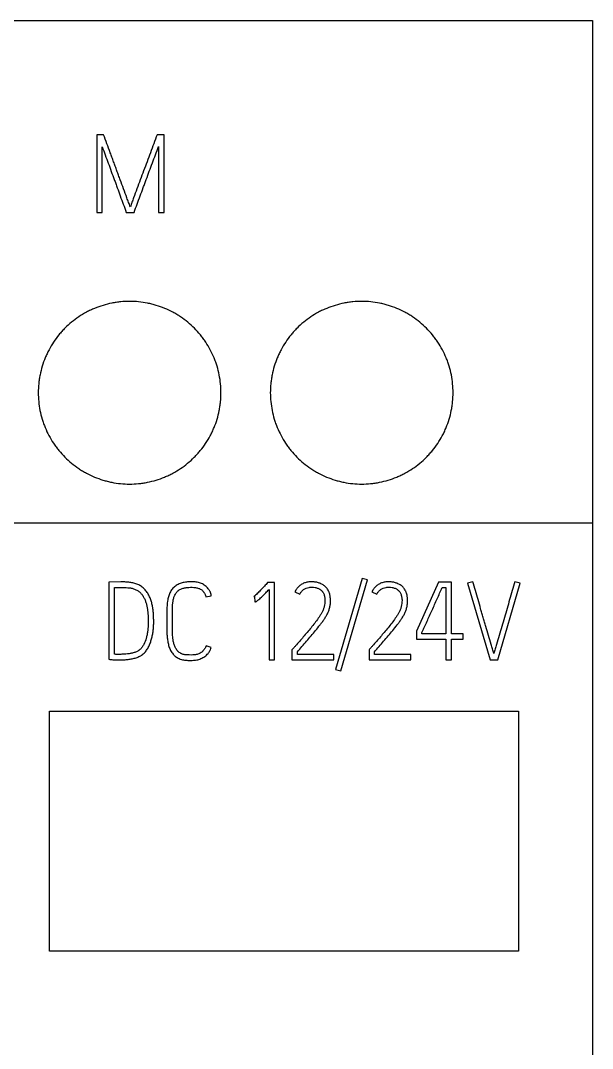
# Model space of a CAD drawing. Extents: x 0 to 420, y 0 to 297.
# Drawn here: x 134.88 to 147.4, y 215.05 to 237.56 of the extents above; entities that cross this region are included whole.
import ezdxf

# ---------------------------------------------------------------- set-up
doc = ezdxf.new("R2010")
doc.units = 0
doc.header["$LTSCALE"] = 23.1
doc.layers.add('10000_FRONT', color=7, linetype='CONTINUOUS')
doc.layers.add('10500_FRONT_LABELING', color=7, linetype='CONTINUOUS')

msp = doc.modelspace()

# ---------------------------------------------------------------- linework, layer by layer
at = {"layer": '10000_FRONT', "color": 7, "linetype": 'CONTINUOUS'}
for p, q in [((111.9, 237.561), (147.4, 237.561)), ((147.4, 237.561), (147.4, 147.561)), ((111.9, 226.561), (147.4, 226.561)), ((135.52, 217.181), (135.52, 222.441)), ((135.52, 222.441), (145.78, 222.441)), ((145.78, 222.441), (145.78, 217.181)), ((145.78, 217.181), (135.52, 217.181))]:
    msp.add_line(p, q, dxfattribs=at)
for points, knots in [([(139.27, 229.411), (139.27, 229.477), (139.267, 229.542), (139.254, 229.672), (139.245, 229.736), (139.22, 229.863), (139.204, 229.927), (139.176, 230.02), (139.165, 230.052), (139.143, 230.114), (139.132, 230.144), (139.094, 230.235), (139.038, 230.353), (138.972, 230.464), (138.918, 230.546), (138.899, 230.573), (138.86, 230.625), (138.84, 230.651), (138.777, 230.728), (138.733, 230.777), (138.595, 230.915), (138.495, 230.998), (138.372, 231.081), (138.358, 231.09), (138.33, 231.107), (138.316, 231.116), (138.274, 231.142), (138.245, 231.158), (138.158, 231.204), (138.099, 231.232), (137.979, 231.283), (137.917, 231.305), (137.823, 231.333), (137.792, 231.342), (137.728, 231.358), (137.695, 231.366), (137.598, 231.385), (137.468, 231.404), (137.338, 231.411), (137.207, 231.411), (137.141, 231.408), (137.043, 231.398), (137.01, 231.394), (136.945, 231.385), (136.783, 231.356), (136.626, 231.309), (136.475, 231.246), (136.445, 231.233), (136.4, 231.212), (136.385, 231.204), (136.355, 231.19), (136.282, 231.152), (136.212, 231.109), (136.049, 231.001), (135.948, 230.918), (135.832, 230.801), (135.809, 230.777), (135.765, 230.728), (135.744, 230.704), (135.682, 230.628), (135.643, 230.575), (135.571, 230.467), (135.537, 230.411), (135.491, 230.325), (135.476, 230.295), (135.448, 230.236), (135.435, 230.206), (135.397, 230.115), (135.354, 229.992), (135.322, 229.866), (135.303, 229.77), (135.297, 229.738), (135.288, 229.674), (135.283, 229.641), (135.274, 229.543), (135.27, 229.477), (135.27, 229.411)], [0, 0, 0, 0, 0.03125, 0.03125, 0.0625, 0.0625, 0.09375, 0.09375, 0.109375, 0.109375, 0.125, 0.125, 0.15625, 0.1875, 0.1875, 0.203125, 0.203125, 0.21875, 0.21875, 0.25, 0.25, 0.3125, 0.3125, 0.320312, 0.320312, 0.328125, 0.328125, 0.34375, 0.34375, 0.375, 0.375, 0.40625, 0.40625, 0.421875, 0.421875, 0.4375, 0.4375, 0.46875, 0.5, 0.5, 0.53125, 0.53125, 0.546875, 0.546875, 0.5625, 0.625, 0.625, 0.640625, 0.640625, 0.648438, 0.648438, 0.65625, 0.6875, 0.6875, 0.75, 0.75, 0.765625, 0.765625, 0.78125, 0.78125, 0.8125, 0.8125, 0.84375, 0.84375, 0.859375, 0.859375, 0.875, 0.875, 0.90625, 0.9375, 0.9375, 0.953125, 0.953125, 0.96875, 0.96875, 1, 1, 1, 1]), ([(144.35, 229.411), (144.35, 229.477), (144.347, 229.542), (144.334, 229.672), (144.325, 229.736), (144.3, 229.863), (144.284, 229.927), (144.256, 230.02), (144.245, 230.052), (144.223, 230.114), (144.212, 230.144), (144.174, 230.235), (144.118, 230.353), (144.052, 230.464), (143.998, 230.546), (143.979, 230.573), (143.94, 230.625), (143.92, 230.651), (143.857, 230.728), (143.813, 230.777), (143.675, 230.915), (143.575, 230.998), (143.452, 231.081), (143.438, 231.09), (143.41, 231.107), (143.396, 231.116), (143.354, 231.142), (143.325, 231.158), (143.238, 231.204), (143.179, 231.232), (143.059, 231.283), (142.997, 231.305), (142.903, 231.333), (142.872, 231.342), (142.808, 231.358), (142.775, 231.366), (142.678, 231.385), (142.548, 231.404), (142.418, 231.411), (142.287, 231.411), (142.221, 231.408), (142.123, 231.398), (142.09, 231.394), (142.025, 231.385), (141.863, 231.356), (141.706, 231.309), (141.555, 231.246), (141.525, 231.233), (141.48, 231.212), (141.465, 231.204), (141.435, 231.19), (141.362, 231.152), (141.292, 231.109), (141.129, 231.001), (141.028, 230.918), (140.912, 230.801), (140.889, 230.777), (140.845, 230.728), (140.824, 230.704), (140.762, 230.628), (140.723, 230.575), (140.651, 230.467), (140.617, 230.411), (140.571, 230.325), (140.556, 230.295), (140.528, 230.236), (140.515, 230.206), (140.477, 230.115), (140.434, 229.992), (140.402, 229.866), (140.383, 229.77), (140.377, 229.738), (140.368, 229.674), (140.363, 229.641), (140.354, 229.543), (140.35, 229.477), (140.35, 229.411)], [0, 0, 0, 0, 0.03125, 0.03125, 0.0625, 0.0625, 0.09375, 0.09375, 0.109375, 0.109375, 0.125, 0.125, 0.15625, 0.1875, 0.1875, 0.203125, 0.203125, 0.21875, 0.21875, 0.25, 0.25, 0.3125, 0.3125, 0.320312, 0.320312, 0.328125, 0.328125, 0.34375, 0.34375, 0.375, 0.375, 0.40625, 0.40625, 0.421875, 0.421875, 0.4375, 0.4375, 0.46875, 0.5, 0.5, 0.53125, 0.53125, 0.546875, 0.546875, 0.5625, 0.625, 0.625, 0.640625, 0.640625, 0.648438, 0.648438, 0.65625, 0.6875, 0.6875, 0.75, 0.75, 0.765625, 0.765625, 0.78125, 0.78125, 0.8125, 0.8125, 0.84375, 0.84375, 0.859375, 0.859375, 0.875, 0.875, 0.90625, 0.9375, 0.9375, 0.953125, 0.953125, 0.96875, 0.96875, 1, 1, 1, 1]), ([(135.27, 229.411), (135.27, 229.345), (135.274, 229.28), (135.287, 229.151), (135.296, 229.086), (135.321, 228.959), (135.337, 228.896), (135.365, 228.802), (135.376, 228.771), (135.398, 228.709), (135.409, 228.678), (135.447, 228.587), (135.503, 228.47), (135.569, 228.358), (135.623, 228.276), (135.642, 228.25), (135.681, 228.197), (135.701, 228.171), (135.764, 228.094), (135.808, 228.046), (135.946, 227.907), (136.046, 227.824), (136.169, 227.742), (136.183, 227.733), (136.211, 227.715), (136.225, 227.706), (136.267, 227.681), (136.296, 227.664), (136.383, 227.618), (136.442, 227.59), (136.562, 227.54), (136.624, 227.517), (136.718, 227.489), (136.749, 227.48), (136.813, 227.464), (136.846, 227.456), (136.943, 227.437), (137.073, 227.418), (137.203, 227.411), (137.334, 227.411), (137.4, 227.414), (137.498, 227.424), (137.531, 227.428), (137.596, 227.438), (137.629, 227.443), (137.725, 227.462), (137.789, 227.478), (137.914, 227.516), (137.975, 227.538), (138.066, 227.576), (138.096, 227.589), (138.141, 227.61), (138.156, 227.618), (138.185, 227.633), (138.259, 227.671), (138.329, 227.713), (138.491, 227.822), (138.592, 227.904), (138.709, 228.021), (138.732, 228.045), (138.776, 228.094), (138.797, 228.119), (138.859, 228.194), (138.898, 228.247), (138.97, 228.355), (139.004, 228.411), (139.05, 228.498), (139.065, 228.527), (139.093, 228.587), (139.106, 228.617), (139.144, 228.707), (139.187, 228.83), (139.219, 228.956), (139.238, 229.052), (139.244, 229.084), (139.253, 229.149), (139.258, 229.181), (139.267, 229.28), (139.27, 229.345), (139.27, 229.411)], [0, 0, 0, 0, 0.03125, 0.03125, 0.0625, 0.0625, 0.09375, 0.09375, 0.109375, 0.109375, 0.125, 0.125, 0.15625, 0.1875, 0.1875, 0.203125, 0.203125, 0.21875, 0.21875, 0.25, 0.25, 0.3125, 0.3125, 0.320312, 0.320312, 0.328125, 0.328125, 0.34375, 0.34375, 0.375, 0.375, 0.40625, 0.40625, 0.421875, 0.421875, 0.4375, 0.4375, 0.46875, 0.5, 0.5, 0.53125, 0.53125, 0.546875, 0.546875, 0.5625, 0.5625, 0.59375, 0.59375, 0.625, 0.625, 0.640625, 0.640625, 0.648438, 0.648438, 0.65625, 0.6875, 0.6875, 0.75, 0.75, 0.765625, 0.765625, 0.78125, 0.78125, 0.8125, 0.8125, 0.84375, 0.84375, 0.859375, 0.859375, 0.875, 0.875, 0.90625, 0.9375, 0.9375, 0.953125, 0.953125, 0.96875, 0.96875, 1, 1, 1, 1]), ([(140.35, 229.411), (140.35, 229.345), (140.354, 229.28), (140.367, 229.151), (140.376, 229.086), (140.401, 228.959), (140.417, 228.896), (140.445, 228.802), (140.456, 228.771), (140.478, 228.709), (140.489, 228.678), (140.527, 228.587), (140.583, 228.47), (140.649, 228.358), (140.703, 228.276), (140.722, 228.25), (140.761, 228.197), (140.781, 228.171), (140.844, 228.094), (140.888, 228.046), (141.026, 227.907), (141.126, 227.824), (141.249, 227.742), (141.263, 227.733), (141.291, 227.715), (141.305, 227.706), (141.347, 227.681), (141.376, 227.664), (141.463, 227.618), (141.522, 227.59), (141.642, 227.54), (141.704, 227.517), (141.798, 227.489), (141.829, 227.48), (141.893, 227.464), (141.926, 227.456), (142.023, 227.437), (142.153, 227.418), (142.283, 227.411), (142.414, 227.411), (142.48, 227.414), (142.578, 227.424), (142.611, 227.428), (142.676, 227.438), (142.709, 227.443), (142.805, 227.462), (142.869, 227.478), (142.994, 227.516), (143.055, 227.538), (143.146, 227.576), (143.176, 227.589), (143.221, 227.61), (143.236, 227.618), (143.265, 227.633), (143.339, 227.671), (143.409, 227.713), (143.571, 227.822), (143.672, 227.904), (143.789, 228.021), (143.812, 228.045), (143.856, 228.094), (143.877, 228.119), (143.939, 228.194), (143.978, 228.247), (144.05, 228.355), (144.084, 228.411), (144.13, 228.498), (144.145, 228.527), (144.173, 228.587), (144.186, 228.617), (144.224, 228.707), (144.267, 228.83), (144.299, 228.956), (144.318, 229.052), (144.324, 229.084), (144.333, 229.149), (144.338, 229.181), (144.347, 229.28), (144.35, 229.345), (144.35, 229.411)], [0, 0, 0, 0, 0.03125, 0.03125, 0.0625, 0.0625, 0.09375, 0.09375, 0.109375, 0.109375, 0.125, 0.125, 0.15625, 0.1875, 0.1875, 0.203125, 0.203125, 0.21875, 0.21875, 0.25, 0.25, 0.3125, 0.3125, 0.320312, 0.320312, 0.328125, 0.328125, 0.34375, 0.34375, 0.375, 0.375, 0.40625, 0.40625, 0.421875, 0.421875, 0.4375, 0.4375, 0.46875, 0.5, 0.5, 0.53125, 0.53125, 0.546875, 0.546875, 0.5625, 0.5625, 0.59375, 0.59375, 0.625, 0.625, 0.640625, 0.640625, 0.648438, 0.648438, 0.65625, 0.6875, 0.6875, 0.75, 0.75, 0.765625, 0.765625, 0.78125, 0.78125, 0.8125, 0.8125, 0.84375, 0.84375, 0.859375, 0.859375, 0.875, 0.875, 0.90625, 0.9375, 0.9375, 0.953125, 0.953125, 0.96875, 0.96875, 1, 1, 1, 1])]:
    msp.add_open_spline(points, degree=3, knots=knots, dxfattribs=at)
at = {"layer": '10500_FRONT_LABELING', "color": 7, "linetype": 'CONTINUOUS'}
for p, q in [((136.55, 235.061), (136.55, 233.361)), ((136.701, 235.061), (136.55, 235.061)), ((138.024, 235.061), (137.871, 235.061)), ((138.024, 233.361), (138.024, 235.061)), ((136.671, 233.361), (136.671, 234.797)), ((137.904, 234.802), (137.904, 233.361)), ((136.55, 233.361), (136.671, 233.361)), ((137.197, 233.361), (137.369, 233.361)), ((137.904, 233.361), (138.024, 233.361)), ((142.357, 225.344), (141.777, 223.351)), ((142.474, 225.311), (142.357, 225.344)), ((137.077, 225.268), (136.814, 225.266)), ((136.814, 225.266), (136.814, 223.573)), ((136.936, 223.684), (136.936, 225.146)), ((136.936, 225.146), (137.124, 225.146)), ((140.291, 225.252), (140.274, 225.233)), ((140.441, 225.252), (140.291, 225.252)), ((140.322, 225.105), (140.322, 223.559)), ((140.441, 223.559), (140.441, 225.252)), ((141.894, 223.318), (142.474, 225.311)), ((144.032, 225.261), (143.55, 224.186)), ((144.316, 225.261), (144.032, 225.261)), ((144.111, 225.143), (144.194, 225.143)), ((144.194, 225.143), (144.194, 224.129)), ((144.316, 224.129), (144.316, 225.261)), ((144.781, 225.273), (144.664, 225.24)), ((144.664, 225.24), (145.161, 223.561)), ((145.328, 223.561), (145.822, 225.24)), ((145.822, 225.24), (145.705, 225.273)), ((138.94, 224.938), (139.057, 224.966)), ((139.988, 224.948), (140.002, 224.952)), ((140.002, 224.952), (140.009, 224.832)), ((140.887, 225.051), (140.995, 224.997)), ((142.574, 225.051), (142.682, 224.997)), ((138.086, 224.66), (138.086, 224.212)), ((138.208, 224.212), (138.208, 224.66)), ((143.55, 224.186), (143.55, 224.011)), ((143.55, 224.011), (144.194, 224.011)), ((143.669, 224.129), (143.669, 224.16)), ((144.194, 224.129), (143.669, 224.129)), ((144.194, 224.011), (144.194, 223.561)), ((144.569, 224.129), (144.316, 224.129)), ((144.316, 223.561), (144.316, 224.011)), ((144.316, 224.011), (144.569, 224.011)), ((144.569, 224.011), (144.569, 224.129)), ((139.055, 223.83), (138.943, 223.87)), ((140.837, 223.795), (140.823, 223.778)), ((140.823, 223.778), (140.823, 223.561)), ((142.524, 223.795), (142.51, 223.778)), ((142.51, 223.778), (142.51, 223.561)), ((140.322, 223.559), (140.441, 223.559)), ((140.823, 223.561), (141.739, 223.561)), ((140.942, 223.679), (140.942, 223.736)), ((141.739, 223.679), (140.942, 223.679)), ((141.739, 223.561), (141.739, 223.679)), ((142.51, 223.561), (143.426, 223.561)), ((142.629, 223.679), (142.629, 223.736)), ((143.426, 223.679), (142.629, 223.679)), ((143.426, 223.561), (143.426, 223.679)), ((144.194, 223.561), (144.316, 223.561)), ((145.161, 223.561), (145.328, 223.561)), ((141.777, 223.351), (141.894, 223.318))]:
    msp.add_line(p, q, dxfattribs=at)
for points, knots in [([(137.286, 233.481), (137.279, 233.497), (137.273, 233.514), (137.26, 233.547), (137.254, 233.563), (137.235, 233.612), (137.223, 233.645), (137.186, 233.744), (137.161, 233.809), (137.112, 233.941), (137.088, 234.007), (137.052, 234.106), (137.04, 234.139), (137.016, 234.205), (137.004, 234.238), (136.981, 234.304), (136.969, 234.337), (136.944, 234.403), (136.932, 234.435), (136.907, 234.501), (136.895, 234.534), (136.871, 234.6), (136.81, 234.765), (136.75, 234.929), (136.701, 235.061)], [0, 0, 0, 0, 0.03125, 0.03125, 0.0625, 0.0625, 0.125, 0.125, 0.25, 0.25, 0.375, 0.375, 0.4375, 0.4375, 0.5, 0.5, 0.5625, 0.5625, 0.625, 0.625, 0.6875, 0.6875, 0.75, 1, 1, 1, 1]), ([(137.871, 235.061), (137.822, 234.929), (137.774, 234.798), (137.701, 234.6), (137.676, 234.534), (137.627, 234.403), (137.602, 234.337), (137.529, 234.14), (137.48, 234.008), (137.407, 233.811), (137.382, 233.745), (137.345, 233.647), (137.333, 233.614), (137.315, 233.564), (137.31, 233.548), (137.298, 233.514), (137.292, 233.498), (137.286, 233.481)], [0, 0, 0, 0, 0.25, 0.25, 0.375, 0.375, 0.5, 0.5, 0.75, 0.75, 0.875, 0.875, 0.9375, 0.9375, 0.96875, 0.96875, 1, 1, 1, 1]), ([(136.671, 234.797), (136.692, 234.737), (136.714, 234.677), (136.758, 234.558), (136.78, 234.498), (136.825, 234.378), (136.846, 234.319), (136.89, 234.199), (136.912, 234.139), (136.945, 234.049), (136.956, 234.019), (136.978, 233.96), (136.989, 233.93), (137.022, 233.84), (137.043, 233.78), (137.109, 233.6), (137.153, 233.481), (137.197, 233.361)], [0, 0, 0, 0, 0.125, 0.125, 0.25, 0.25, 0.375, 0.375, 0.5, 0.5, 0.5625, 0.5625, 0.625, 0.625, 0.75, 0.75, 1, 1, 1, 1]), ([(137.369, 233.361), (137.413, 233.481), (137.457, 233.601), (137.524, 233.782), (137.546, 233.842), (137.58, 233.932), (137.591, 233.962), (137.613, 234.022), (137.624, 234.052), (137.657, 234.142), (137.679, 234.202), (137.724, 234.322), (137.746, 234.382), (137.791, 234.502), (137.814, 234.562), (137.859, 234.682), (137.882, 234.742), (137.904, 234.802)], [0, 0, 0, 0, 0.25, 0.25, 0.375, 0.375, 0.4375, 0.4375, 0.5, 0.5, 0.625, 0.625, 0.75, 0.75, 0.875, 0.875, 1, 1, 1, 1]), ([(136.814, 223.573), (136.829, 223.571), (136.844, 223.57), (136.874, 223.567), (136.888, 223.566), (136.918, 223.563), (136.933, 223.562), (136.963, 223.56), (136.977, 223.56), (137.022, 223.559), (137.051, 223.559), (137.11, 223.56), (137.14, 223.562), (137.199, 223.566), (137.228, 223.57), (137.287, 223.578), (137.316, 223.584), (137.36, 223.593), (137.375, 223.597), (137.404, 223.605), (137.418, 223.609), (137.446, 223.62), (137.46, 223.625), (137.487, 223.638), (137.501, 223.644), (137.527, 223.659), (137.54, 223.668), (137.564, 223.686), (137.575, 223.696), (137.607, 223.727), (137.626, 223.75), (137.651, 223.787), (137.659, 223.8), (137.675, 223.825), (137.682, 223.838), (137.702, 223.878), (137.714, 223.905), (137.734, 223.961), (137.743, 223.99), (137.759, 224.048), (137.766, 224.076), (137.777, 224.135), (137.782, 224.164), (137.789, 224.222), (137.792, 224.252), (137.796, 224.311), (137.797, 224.341), (137.797, 224.4), (137.797, 224.43), (137.796, 224.49), (137.795, 224.519), (137.791, 224.579), (137.789, 224.608), (137.782, 224.667), (137.778, 224.697), (137.77, 224.74), (137.767, 224.755), (137.76, 224.784), (137.757, 224.799), (137.749, 224.828), (137.745, 224.842), (137.736, 224.871), (137.732, 224.885), (137.721, 224.913), (137.715, 224.927), (137.703, 224.954), (137.689, 224.981), (137.674, 225.007), (137.658, 225.032), (137.65, 225.044), (137.631, 225.068), (137.622, 225.08), (137.602, 225.102), (137.592, 225.113), (137.57, 225.133), (137.559, 225.143), (137.535, 225.162), (137.523, 225.171), (137.485, 225.195), (137.458, 225.208), (137.416, 225.225), (137.402, 225.23), (137.373, 225.239), (137.359, 225.243), (137.315, 225.253), (137.285, 225.257), (137.226, 225.263), (137.196, 225.265), (137.151, 225.267), (137.136, 225.267), (137.107, 225.268), (137.092, 225.268), (137.077, 225.268)], [0, 0, 0, 0, 0.015625, 0.015625, 0.03125, 0.03125, 0.046875, 0.046875, 0.0625, 0.0625, 0.09375, 0.09375, 0.125, 0.125, 0.15625, 0.15625, 0.1875, 0.1875, 0.203125, 0.203125, 0.21875, 0.21875, 0.234375, 0.234375, 0.25, 0.25, 0.265625, 0.265625, 0.28125, 0.28125, 0.3125, 0.3125, 0.328125, 0.328125, 0.34375, 0.34375, 0.375, 0.375, 0.40625, 0.40625, 0.4375, 0.4375, 0.46875, 0.46875, 0.5, 0.5, 0.53125, 0.53125, 0.5625, 0.5625, 0.59375, 0.59375, 0.625, 0.625, 0.65625, 0.65625, 0.671875, 0.671875, 0.6875, 0.6875, 0.703125, 0.703125, 0.71875, 0.71875, 0.734375, 0.734375, 0.75, 0.765625, 0.765625, 0.78125, 0.78125, 0.796875, 0.796875, 0.8125, 0.8125, 0.828125, 0.828125, 0.84375, 0.84375, 0.875, 0.875, 0.890625, 0.890625, 0.90625, 0.90625, 0.9375, 0.9375, 0.96875, 0.96875, 0.984375, 0.984375, 1, 1, 1, 1]), ([(137.124, 225.146), (137.149, 225.146), (137.173, 225.145), (137.221, 225.142), (137.245, 225.141), (137.293, 225.135), (137.317, 225.13), (137.352, 225.12), (137.364, 225.116), (137.387, 225.108), (137.398, 225.103), (137.42, 225.093), (137.431, 225.087), (137.452, 225.075), (137.462, 225.068), (137.491, 225.046), (137.509, 225.029), (137.54, 224.992), (137.554, 224.972), (137.58, 224.931), (137.591, 224.909), (137.611, 224.865), (137.619, 224.843), (137.631, 224.808), (137.634, 224.796), (137.64, 224.773), (137.643, 224.761), (137.652, 224.726), (137.656, 224.702), (137.663, 224.655), (137.666, 224.631), (137.67, 224.583), (137.672, 224.559), (137.675, 224.511), (137.676, 224.487), (137.677, 224.439), (137.678, 224.415), (137.678, 224.367), (137.678, 224.343), (137.676, 224.295), (137.674, 224.271), (137.67, 224.223), (137.667, 224.2), (137.66, 224.152), (137.656, 224.129), (137.646, 224.082), (137.64, 224.058), (137.62, 223.988), (137.604, 223.943), (137.569, 223.879), (137.557, 223.858), (137.528, 223.82), (137.513, 223.802), (137.49, 223.782), (137.485, 223.778), (137.475, 223.77), (137.461, 223.759), (137.445, 223.75), (137.424, 223.74), (137.412, 223.735), (137.39, 223.727), (137.378, 223.723), (137.355, 223.716), (137.343, 223.713), (137.32, 223.707), (137.308, 223.705), (137.273, 223.698), (137.225, 223.69), (137.177, 223.686), (137.141, 223.684), (137.129, 223.683), (137.105, 223.682), (137.093, 223.682), (137.057, 223.681), (137.032, 223.681), (136.996, 223.681), (136.984, 223.681), (136.96, 223.682), (136.948, 223.682), (136.936, 223.684)], [0, 0, 0, 0, 0.03125, 0.03125, 0.0625, 0.0625, 0.09375, 0.09375, 0.109375, 0.109375, 0.125, 0.125, 0.140625, 0.140625, 0.15625, 0.15625, 0.1875, 0.1875, 0.21875, 0.21875, 0.25, 0.25, 0.28125, 0.28125, 0.296875, 0.296875, 0.3125, 0.3125, 0.34375, 0.34375, 0.375, 0.375, 0.40625, 0.40625, 0.4375, 0.4375, 0.46875, 0.46875, 0.5, 0.5, 0.53125, 0.53125, 0.5625, 0.5625, 0.59375, 0.59375, 0.625, 0.625, 0.6875, 0.6875, 0.71875, 0.71875, 0.75, 0.75, 0.757812, 0.757812, 0.765625, 0.78125, 0.78125, 0.796875, 0.796875, 0.8125, 0.8125, 0.828125, 0.828125, 0.84375, 0.84375, 0.875, 0.90625, 0.90625, 0.921875, 0.921875, 0.9375, 0.9375, 0.96875, 0.96875, 0.984375, 0.984375, 1, 1, 1, 1]), ([(139.057, 224.966), (139.053, 224.998), (139.044, 225.028), (139.027, 225.064), (139.023, 225.071), (139.015, 225.085), (139.011, 225.092), (138.998, 225.112), (138.988, 225.124), (138.967, 225.148), (138.955, 225.159), (138.931, 225.18), (138.919, 225.19), (138.892, 225.208), (138.879, 225.216), (138.85, 225.23), (138.835, 225.236), (138.806, 225.247), (138.79, 225.251), (138.759, 225.259), (138.744, 225.262), (138.696, 225.268), (138.665, 225.27), (138.602, 225.271), (138.57, 225.27), (138.523, 225.265), (138.507, 225.264), (138.475, 225.259), (138.46, 225.256), (138.414, 225.245), (138.383, 225.235), (138.339, 225.216), (138.325, 225.209), (138.298, 225.194), (138.284, 225.185), (138.259, 225.166), (138.247, 225.156), (138.224, 225.134), (138.213, 225.122), (138.193, 225.098), (138.184, 225.085), (138.167, 225.058), (138.16, 225.044), (138.139, 225.001), (138.128, 224.971), (138.111, 224.911), (138.104, 224.88), (138.09, 224.786), (138.086, 224.723), (138.086, 224.66)], [0, 0, 0, 0, 0.0625, 0.0625, 0.078125, 0.078125, 0.09375, 0.09375, 0.125, 0.125, 0.15625, 0.15625, 0.1875, 0.1875, 0.21875, 0.21875, 0.25, 0.25, 0.28125, 0.28125, 0.3125, 0.3125, 0.375, 0.375, 0.4375, 0.4375, 0.46875, 0.46875, 0.5, 0.5, 0.5625, 0.5625, 0.59375, 0.59375, 0.625, 0.625, 0.65625, 0.65625, 0.6875, 0.6875, 0.71875, 0.71875, 0.75, 0.75, 0.8125, 0.8125, 0.875, 0.875, 1, 1, 1, 1]), ([(138.208, 224.66), (138.208, 224.684), (138.208, 224.709), (138.211, 224.757), (138.212, 224.781), (138.218, 224.829), (138.222, 224.853), (138.232, 224.901), (138.239, 224.925), (138.252, 224.959), (138.257, 224.97), (138.268, 224.992), (138.274, 225.003), (138.293, 225.035), (138.309, 225.053), (138.331, 225.074), (138.336, 225.078), (138.346, 225.085), (138.351, 225.089), (138.366, 225.099), (138.377, 225.106), (138.399, 225.116), (138.41, 225.121), (138.433, 225.129), (138.445, 225.132), (138.469, 225.137), (138.481, 225.139), (138.505, 225.143), (138.518, 225.144), (138.554, 225.148), (138.578, 225.15), (138.627, 225.151), (138.652, 225.15), (138.701, 225.146), (138.725, 225.143), (138.761, 225.134), (138.773, 225.131), (138.796, 225.123), (138.807, 225.118), (138.829, 225.106), (138.839, 225.1), (138.858, 225.085), (138.867, 225.077), (138.88, 225.063), (138.884, 225.059), (138.891, 225.049), (138.895, 225.044), (138.905, 225.029), (138.911, 225.018), (138.922, 224.996), (138.926, 224.985), (138.934, 224.962), (138.937, 224.95), (138.94, 224.938)], [0, 0, 0, 0, 0.0625, 0.0625, 0.125, 0.125, 0.1875, 0.1875, 0.25, 0.25, 0.28125, 0.28125, 0.3125, 0.3125, 0.375, 0.375, 0.390625, 0.390625, 0.40625, 0.40625, 0.4375, 0.4375, 0.46875, 0.46875, 0.5, 0.5, 0.53125, 0.53125, 0.5625, 0.5625, 0.625, 0.625, 0.6875, 0.6875, 0.75, 0.75, 0.78125, 0.78125, 0.8125, 0.8125, 0.84375, 0.84375, 0.875, 0.875, 0.890625, 0.890625, 0.90625, 0.90625, 0.9375, 0.9375, 0.96875, 0.96875, 1, 1, 1, 1]), ([(140.274, 225.233), (140.263, 225.22), (140.251, 225.208), (140.228, 225.183), (140.217, 225.171), (140.182, 225.134), (140.159, 225.109), (140.113, 225.061), (140.089, 225.036), (140.052, 225.001), (140.04, 224.99), (140.021, 224.973), (140.015, 224.968), (140.002, 224.957), (139.995, 224.952), (139.988, 224.948)], [0, 0, 0, 0, 0.125, 0.125, 0.25, 0.25, 0.5, 0.5, 0.75, 0.75, 0.875, 0.875, 0.9375, 0.9375, 1, 1, 1, 1]), ([(140.009, 224.832), (140.014, 224.832), (140.018, 224.833), (140.027, 224.834), (140.031, 224.836), (140.039, 224.839), (140.043, 224.84), (140.051, 224.845), (140.055, 224.847), (140.065, 224.855), (140.072, 224.86), (140.086, 224.871), (140.093, 224.877), (140.113, 224.894), (140.125, 224.906), (140.151, 224.93), (140.163, 224.942), (140.201, 224.979), (140.225, 225.004), (140.274, 225.055), (140.298, 225.08), (140.322, 225.105)], [0, 0, 0, 0, 0.03125, 0.03125, 0.0625, 0.0625, 0.09375, 0.09375, 0.125, 0.125, 0.1875, 0.1875, 0.25, 0.25, 0.375, 0.375, 0.5, 0.5, 0.75, 0.75, 1, 1, 1, 1]), ([(140.995, 224.997), (141.004, 225.017), (141.016, 225.036), (141.037, 225.061), (141.044, 225.069), (141.06, 225.084), (141.077, 225.099), (141.095, 225.111), (141.114, 225.122), (141.124, 225.127), (141.155, 225.14), (141.176, 225.145), (141.209, 225.15), (141.22, 225.151), (141.242, 225.153), (141.253, 225.153), (141.285, 225.152), (141.307, 225.151), (141.34, 225.145), (141.35, 225.142), (141.372, 225.136), (141.382, 225.133), (141.403, 225.125), (141.413, 225.12), (141.427, 225.112), (141.432, 225.109), (141.441, 225.103), (141.445, 225.1), (141.458, 225.089), (141.466, 225.082), (141.478, 225.07), (141.481, 225.066), (141.489, 225.058), (141.492, 225.053), (141.501, 225.04), (141.507, 225.03), (141.517, 225.011), (141.522, 225.001), (141.529, 224.98), (141.532, 224.969), (141.537, 224.948), (141.539, 224.937), (141.543, 224.916), (141.544, 224.905), (141.545, 224.883), (141.546, 224.872), (141.546, 224.839), (141.544, 224.817), (141.539, 224.774), (141.535, 224.752), (141.527, 224.721), (141.525, 224.71), (141.518, 224.689), (141.515, 224.678), (141.504, 224.648), (141.495, 224.628), (141.475, 224.589), (141.464, 224.571), (141.441, 224.534), (141.429, 224.516), (141.392, 224.461), (141.367, 224.426), (141.315, 224.356), (141.289, 224.322), (141.234, 224.255), (141.206, 224.221), (141.15, 224.155), (141.122, 224.122), (141.065, 224.056), (141.037, 224.023), (140.98, 223.958), (140.952, 223.925), (140.909, 223.876), (140.894, 223.86), (140.866, 223.827), (140.851, 223.811), (140.837, 223.795)], [0, 0, 0, 0, 0.03125, 0.03125, 0.046875, 0.046875, 0.0625, 0.078125, 0.078125, 0.09375, 0.09375, 0.125, 0.125, 0.140625, 0.140625, 0.15625, 0.15625, 0.1875, 0.1875, 0.203125, 0.203125, 0.21875, 0.21875, 0.234375, 0.234375, 0.242188, 0.242188, 0.25, 0.25, 0.265625, 0.265625, 0.273438, 0.273438, 0.28125, 0.28125, 0.296875, 0.296875, 0.3125, 0.3125, 0.328125, 0.328125, 0.34375, 0.34375, 0.359375, 0.359375, 0.375, 0.375, 0.40625, 0.40625, 0.4375, 0.4375, 0.453125, 0.453125, 0.46875, 0.46875, 0.5, 0.5, 0.53125, 0.53125, 0.5625, 0.5625, 0.625, 0.625, 0.6875, 0.6875, 0.75, 0.75, 0.8125, 0.8125, 0.875, 0.875, 0.9375, 0.9375, 0.96875, 0.96875, 1, 1, 1, 1]), ([(140.942, 223.736), (140.976, 223.775), (141.009, 223.814), (141.076, 223.892), (141.11, 223.931), (141.177, 224.009), (141.21, 224.048), (141.277, 224.126), (141.31, 224.166), (141.375, 224.245), (141.408, 224.285), (141.455, 224.346), (141.47, 224.367), (141.5, 224.409), (141.515, 224.43), (141.544, 224.473), (141.558, 224.494), (141.584, 224.539), (141.596, 224.561), (141.613, 224.596), (141.618, 224.608), (141.627, 224.632), (141.632, 224.644), (141.64, 224.668), (141.643, 224.681), (141.65, 224.706), (141.653, 224.719), (141.66, 224.757), (141.664, 224.782), (141.667, 224.833), (141.668, 224.859), (141.666, 224.897), (141.665, 224.91), (141.662, 224.936), (141.661, 224.949), (141.654, 224.987), (141.647, 225.012), (141.636, 225.043), (141.633, 225.049), (141.628, 225.061), (141.625, 225.067), (141.616, 225.084), (141.61, 225.095), (141.596, 225.117), (141.588, 225.127), (141.572, 225.147), (141.563, 225.156), (141.544, 225.175), (141.534, 225.183), (141.514, 225.199), (141.503, 225.206), (141.481, 225.219), (141.469, 225.224), (141.445, 225.235), (141.433, 225.24), (141.396, 225.252), (141.372, 225.259), (141.333, 225.265), (141.321, 225.267), (141.295, 225.269), (141.281, 225.27), (141.243, 225.271), (141.217, 225.27), (141.178, 225.266), (141.165, 225.264), (141.14, 225.258), (141.127, 225.255), (141.09, 225.244), (141.066, 225.233), (141.032, 225.214), (141.021, 225.207), (141, 225.192), (140.98, 225.176), (140.961, 225.158), (140.943, 225.139), (140.935, 225.129), (140.912, 225.097), (140.898, 225.075), (140.887, 225.051)], [0, 0, 0, 0, 0.0625, 0.0625, 0.125, 0.125, 0.1875, 0.1875, 0.25, 0.25, 0.3125, 0.3125, 0.34375, 0.34375, 0.375, 0.375, 0.40625, 0.40625, 0.4375, 0.4375, 0.453125, 0.453125, 0.46875, 0.46875, 0.484375, 0.484375, 0.5, 0.5, 0.53125, 0.53125, 0.5625, 0.5625, 0.578125, 0.578125, 0.59375, 0.59375, 0.625, 0.625, 0.632812, 0.632812, 0.640625, 0.640625, 0.65625, 0.65625, 0.671875, 0.671875, 0.6875, 0.6875, 0.703125, 0.703125, 0.71875, 0.71875, 0.734375, 0.734375, 0.75, 0.75, 0.78125, 0.78125, 0.796875, 0.796875, 0.8125, 0.8125, 0.84375, 0.84375, 0.859375, 0.859375, 0.875, 0.875, 0.90625, 0.90625, 0.921875, 0.921875, 0.9375, 0.953125, 0.953125, 0.96875, 0.96875, 1, 1, 1, 1]), ([(142.682, 224.997), (142.691, 225.017), (142.703, 225.036), (142.724, 225.061), (142.731, 225.069), (142.747, 225.084), (142.764, 225.099), (142.782, 225.111), (142.801, 225.122), (142.811, 225.127), (142.842, 225.14), (142.863, 225.145), (142.896, 225.15), (142.907, 225.151), (142.929, 225.153), (142.939, 225.153), (142.972, 225.152), (142.994, 225.151), (143.027, 225.145), (143.037, 225.142), (143.059, 225.136), (143.069, 225.133), (143.09, 225.125), (143.1, 225.12), (143.114, 225.112), (143.119, 225.109), (143.128, 225.103), (143.132, 225.1), (143.145, 225.089), (143.153, 225.082), (143.165, 225.07), (143.168, 225.066), (143.176, 225.058), (143.179, 225.053), (143.188, 225.04), (143.194, 225.03), (143.204, 225.011), (143.209, 225.001), (143.216, 224.98), (143.219, 224.969), (143.224, 224.948), (143.226, 224.937), (143.23, 224.916), (143.231, 224.905), (143.232, 224.883), (143.233, 224.872), (143.233, 224.839), (143.231, 224.817), (143.226, 224.774), (143.222, 224.752), (143.214, 224.721), (143.211, 224.71), (143.205, 224.689), (143.202, 224.678), (143.191, 224.648), (143.182, 224.628), (143.162, 224.589), (143.151, 224.571), (143.128, 224.534), (143.116, 224.516), (143.079, 224.461), (143.054, 224.426), (143.002, 224.356), (142.976, 224.322), (142.921, 224.255), (142.893, 224.221), (142.837, 224.155), (142.809, 224.122), (142.752, 224.056), (142.724, 224.023), (142.667, 223.958), (142.639, 223.925), (142.596, 223.876), (142.581, 223.86), (142.553, 223.827), (142.538, 223.811), (142.524, 223.795)], [0, 0, 0, 0, 0.03125, 0.03125, 0.046875, 0.046875, 0.0625, 0.078125, 0.078125, 0.09375, 0.09375, 0.125, 0.125, 0.140625, 0.140625, 0.15625, 0.15625, 0.1875, 0.1875, 0.203125, 0.203125, 0.21875, 0.21875, 0.234375, 0.234375, 0.242188, 0.242188, 0.25, 0.25, 0.265625, 0.265625, 0.273438, 0.273438, 0.28125, 0.28125, 0.296875, 0.296875, 0.3125, 0.3125, 0.328125, 0.328125, 0.34375, 0.34375, 0.359375, 0.359375, 0.375, 0.375, 0.40625, 0.40625, 0.4375, 0.4375, 0.453125, 0.453125, 0.46875, 0.46875, 0.5, 0.5, 0.53125, 0.53125, 0.5625, 0.5625, 0.625, 0.625, 0.6875, 0.6875, 0.75, 0.75, 0.8125, 0.8125, 0.875, 0.875, 0.9375, 0.9375, 0.96875, 0.96875, 1, 1, 1, 1]), ([(142.629, 223.736), (142.663, 223.775), (142.696, 223.814), (142.763, 223.892), (142.797, 223.931), (142.864, 224.009), (142.897, 224.048), (142.964, 224.126), (142.997, 224.166), (143.062, 224.245), (143.095, 224.285), (143.142, 224.346), (143.157, 224.367), (143.187, 224.409), (143.202, 224.43), (143.231, 224.473), (143.245, 224.494), (143.271, 224.539), (143.283, 224.561), (143.3, 224.596), (143.305, 224.608), (143.314, 224.632), (143.319, 224.644), (143.327, 224.668), (143.33, 224.681), (143.337, 224.706), (143.34, 224.719), (143.347, 224.757), (143.35, 224.782), (143.354, 224.833), (143.355, 224.859), (143.353, 224.897), (143.352, 224.91), (143.349, 224.936), (143.348, 224.949), (143.341, 224.987), (143.334, 225.012), (143.323, 225.043), (143.32, 225.049), (143.315, 225.061), (143.312, 225.067), (143.303, 225.084), (143.297, 225.095), (143.283, 225.117), (143.275, 225.127), (143.259, 225.147), (143.25, 225.156), (143.231, 225.175), (143.221, 225.183), (143.201, 225.199), (143.19, 225.206), (143.168, 225.219), (143.156, 225.224), (143.132, 225.235), (143.12, 225.24), (143.083, 225.252), (143.059, 225.259), (143.02, 225.265), (143.008, 225.267), (142.982, 225.269), (142.968, 225.27), (142.93, 225.271), (142.904, 225.27), (142.865, 225.266), (142.852, 225.264), (142.827, 225.258), (142.814, 225.255), (142.777, 225.244), (142.753, 225.233), (142.719, 225.214), (142.708, 225.207), (142.687, 225.192), (142.667, 225.176), (142.648, 225.158), (142.63, 225.139), (142.622, 225.129), (142.599, 225.097), (142.585, 225.075), (142.574, 225.051)], [0, 0, 0, 0, 0.0625, 0.0625, 0.125, 0.125, 0.1875, 0.1875, 0.25, 0.25, 0.3125, 0.3125, 0.34375, 0.34375, 0.375, 0.375, 0.40625, 0.40625, 0.4375, 0.4375, 0.453125, 0.453125, 0.46875, 0.46875, 0.484375, 0.484375, 0.5, 0.5, 0.53125, 0.53125, 0.5625, 0.5625, 0.578125, 0.578125, 0.59375, 0.59375, 0.625, 0.625, 0.632812, 0.632812, 0.640625, 0.640625, 0.65625, 0.65625, 0.671875, 0.671875, 0.6875, 0.6875, 0.703125, 0.703125, 0.71875, 0.71875, 0.734375, 0.734375, 0.75, 0.75, 0.78125, 0.78125, 0.796875, 0.796875, 0.8125, 0.8125, 0.84375, 0.84375, 0.859375, 0.859375, 0.875, 0.875, 0.90625, 0.90625, 0.921875, 0.921875, 0.9375, 0.953125, 0.953125, 0.96875, 0.96875, 1, 1, 1, 1]), ([(143.669, 224.16), (143.674, 224.17), (143.679, 224.18), (143.688, 224.201), (143.693, 224.211), (143.707, 224.242), (143.716, 224.262), (143.744, 224.323), (143.762, 224.364), (143.799, 224.446), (143.818, 224.487), (143.854, 224.569), (143.873, 224.61), (143.91, 224.692), (143.928, 224.733), (143.965, 224.815), (143.983, 224.856), (144.02, 224.938), (144.038, 224.979), (144.065, 225.041), (144.075, 225.061), (144.093, 225.102), (144.102, 225.123), (144.111, 225.143)], [0, 0, 0, 0, 0.03125, 0.03125, 0.0625, 0.0625, 0.125, 0.125, 0.25, 0.25, 0.375, 0.375, 0.5, 0.5, 0.625, 0.625, 0.75, 0.75, 0.875, 0.875, 0.9375, 0.9375, 1, 1, 1, 1]), ([(145.244, 223.703), (145.239, 223.719), (145.234, 223.735), (145.224, 223.768), (145.219, 223.784), (145.205, 223.833), (145.195, 223.866), (145.166, 223.964), (145.147, 224.029), (145.109, 224.16), (145.09, 224.226), (145.061, 224.324), (145.051, 224.357), (145.032, 224.422), (145.022, 224.455), (145.002, 224.52), (144.992, 224.553), (144.973, 224.618), (144.963, 224.651), (144.935, 224.749), (144.916, 224.815), (144.858, 225.011), (144.819, 225.142), (144.781, 225.273)], [0, 0, 0, 0, 0.03125, 0.03125, 0.0625, 0.0625, 0.125, 0.125, 0.25, 0.25, 0.375, 0.375, 0.4375, 0.4375, 0.5, 0.5, 0.5625, 0.5625, 0.625, 0.625, 0.75, 0.75, 1, 1, 1, 1]), ([(145.705, 225.273), (145.666, 225.142), (145.627, 225.011), (145.55, 224.75), (145.512, 224.619), (145.456, 224.422), (145.437, 224.357), (145.399, 224.226), (145.38, 224.16), (145.341, 224.03), (145.321, 223.964), (145.292, 223.866), (145.283, 223.833), (145.269, 223.784), (145.264, 223.768), (145.254, 223.735), (145.25, 223.719), (145.244, 223.703)], [0, 0, 0, 0, 0.25, 0.25, 0.5, 0.5, 0.625, 0.625, 0.75, 0.75, 0.875, 0.875, 0.9375, 0.9375, 0.96875, 0.96875, 1, 1, 1, 1]), ([(138.086, 224.212), (138.086, 224.18), (138.087, 224.148), (138.09, 224.084), (138.092, 224.052), (138.1, 223.989), (138.106, 223.957), (138.116, 223.91), (138.12, 223.894), (138.129, 223.863), (138.134, 223.848), (138.145, 223.818), (138.151, 223.803), (138.164, 223.773), (138.172, 223.759), (138.188, 223.731), (138.197, 223.717), (138.216, 223.692), (138.226, 223.679), (138.243, 223.662), (138.249, 223.656), (138.261, 223.645), (138.267, 223.64), (138.286, 223.626), (138.3, 223.617), (138.328, 223.601), (138.342, 223.594), (138.372, 223.581), (138.388, 223.576), (138.418, 223.567), (138.434, 223.563), (138.466, 223.557), (138.482, 223.555), (138.514, 223.552), (138.53, 223.551), (138.562, 223.55), (138.578, 223.55), (138.627, 223.549), (138.659, 223.55), (138.707, 223.555), (138.723, 223.557), (138.754, 223.563), (138.771, 223.566), (138.817, 223.58), (138.847, 223.593), (138.89, 223.617), (138.903, 223.626), (138.93, 223.645), (138.954, 223.666), (138.976, 223.689), (138.992, 223.708), (138.997, 223.715), (139.007, 223.728), (139.011, 223.735), (139.032, 223.769), (139.046, 223.798), (139.055, 223.83)], [0, 0, 0, 0, 0.0625, 0.0625, 0.125, 0.125, 0.1875, 0.1875, 0.21875, 0.21875, 0.25, 0.25, 0.28125, 0.28125, 0.3125, 0.3125, 0.34375, 0.34375, 0.375, 0.375, 0.390625, 0.390625, 0.40625, 0.40625, 0.4375, 0.4375, 0.46875, 0.46875, 0.5, 0.5, 0.53125, 0.53125, 0.5625, 0.5625, 0.59375, 0.59375, 0.625, 0.625, 0.6875, 0.6875, 0.71875, 0.71875, 0.75, 0.75, 0.8125, 0.8125, 0.84375, 0.84375, 0.875, 0.90625, 0.90625, 0.921875, 0.921875, 0.9375, 0.9375, 1, 1, 1, 1]), ([(138.943, 223.87), (138.934, 223.846), (138.924, 223.823), (138.905, 223.791), (138.897, 223.781), (138.885, 223.766), (138.881, 223.762), (138.872, 223.752), (138.867, 223.748), (138.853, 223.736), (138.843, 223.728), (138.823, 223.713), (138.812, 223.707), (138.789, 223.696), (138.777, 223.691), (138.753, 223.683), (138.741, 223.679), (138.716, 223.674), (138.703, 223.673), (138.678, 223.67), (138.665, 223.669), (138.627, 223.667), (138.602, 223.667), (138.564, 223.668), (138.551, 223.669), (138.525, 223.671), (138.513, 223.671), (138.487, 223.674), (138.475, 223.675), (138.45, 223.679), (138.437, 223.682), (138.419, 223.688), (138.413, 223.691), (138.402, 223.696), (138.396, 223.699), (138.379, 223.708), (138.368, 223.714), (138.353, 223.726), (138.348, 223.73), (138.338, 223.738), (138.334, 223.742), (138.32, 223.756), (138.312, 223.766), (138.297, 223.786), (138.29, 223.797), (138.278, 223.819), (138.272, 223.83), (138.256, 223.865), (138.247, 223.888), (138.237, 223.925), (138.233, 223.937), (138.228, 223.962), (138.221, 223.999), (138.216, 224.036), (138.209, 224.111), (138.208, 224.161), (138.208, 224.212)], [0, 0, 0, 0, 0.0625, 0.0625, 0.09375, 0.09375, 0.109375, 0.109375, 0.125, 0.125, 0.15625, 0.15625, 0.1875, 0.1875, 0.21875, 0.21875, 0.25, 0.25, 0.28125, 0.28125, 0.3125, 0.3125, 0.375, 0.375, 0.40625, 0.40625, 0.4375, 0.4375, 0.46875, 0.46875, 0.5, 0.5, 0.515625, 0.515625, 0.53125, 0.53125, 0.5625, 0.5625, 0.578125, 0.578125, 0.59375, 0.59375, 0.625, 0.625, 0.65625, 0.65625, 0.6875, 0.6875, 0.75, 0.75, 0.78125, 0.78125, 0.8125, 0.875, 0.875, 1, 1, 1, 1])]:
    msp.add_open_spline(points, degree=3, knots=knots, dxfattribs=at)

doc.saveas('drawing.dxf')
